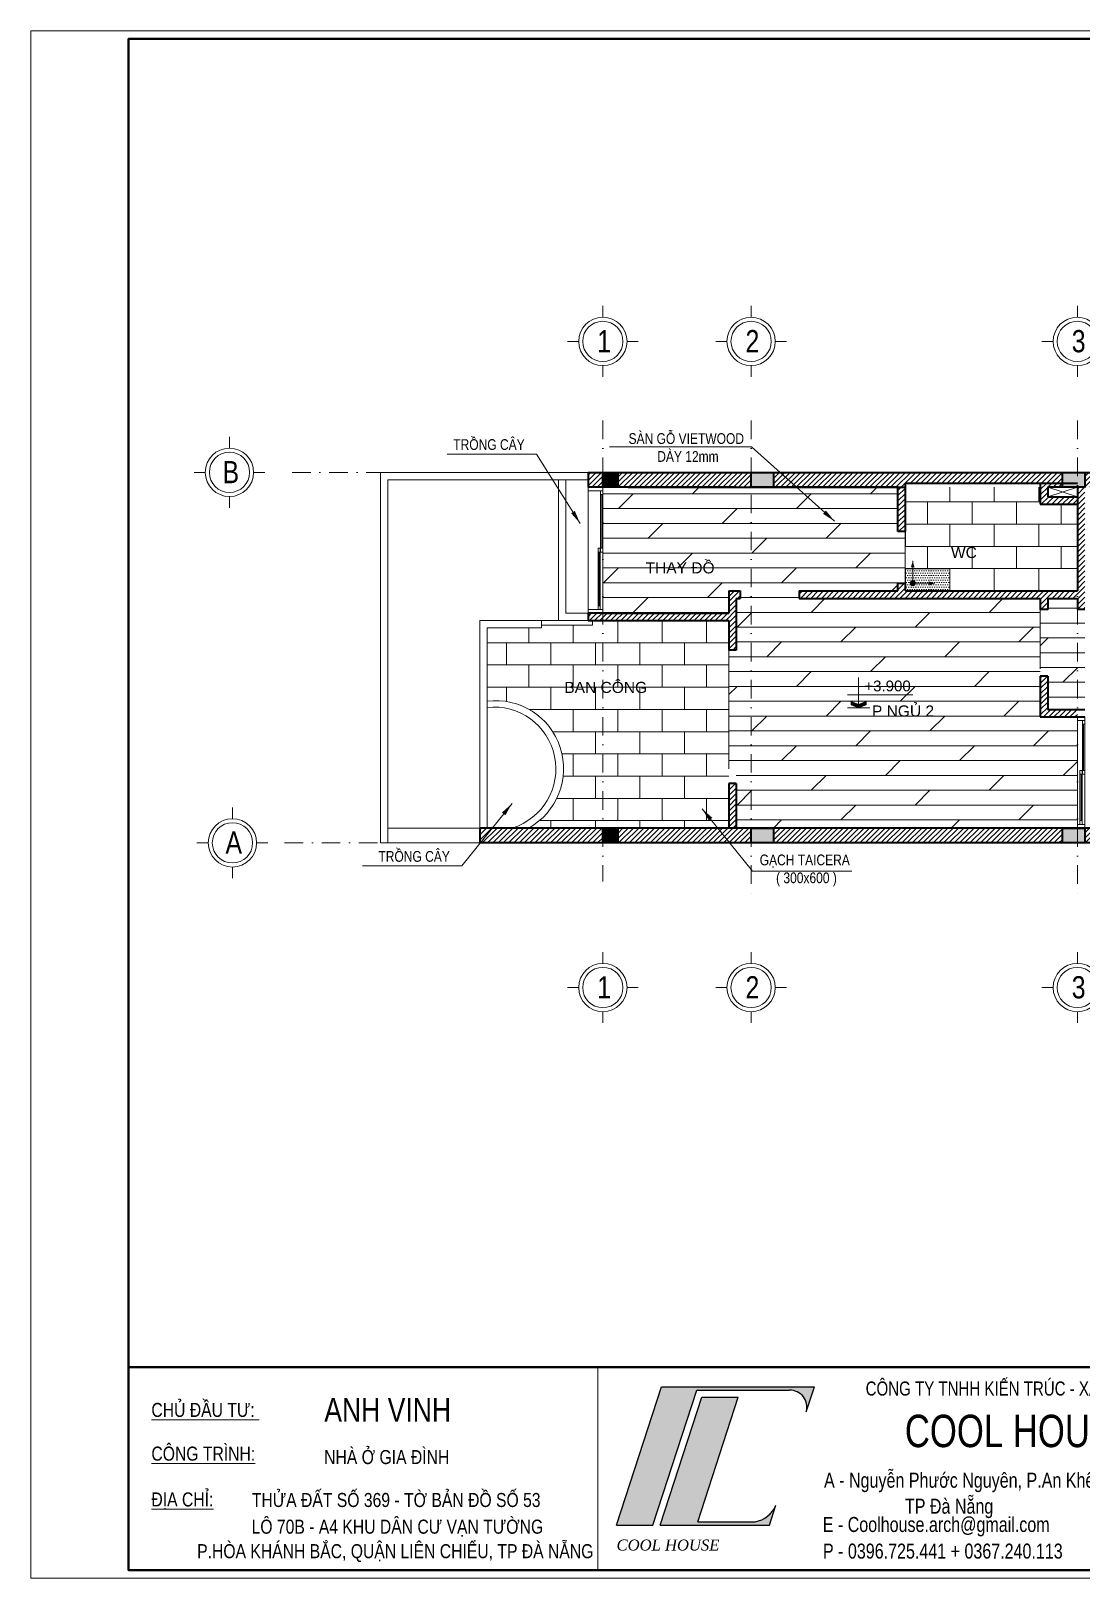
# Model space of a CAD drawing. Header units: inches. Extents: x 921646 to 2157952, y -92667 to 262089.
# Drawn here: x 1980481 to 1994644, y 79113 to 99990 of the extents above; entities that cross this region are included whole.
import ezdxf
from ezdxf.enums import TextEntityAlignment as Align

# ---------------------------------------------------------------- set-up
doc = ezdxf.new("R2010")
doc.units = ezdxf.units.IN
doc.header["$MEASUREMENT"] = 0
doc.linetypes.add('DASHDOT', pattern=[1, 0.5, -0.25, 0, -0.25])
doc.layers.get('0').update_dxf_attribs({"lineweight": 9})
doc.layers.get('DEFPOINTS').update_dxf_attribs({"lineweight": 9})
for name, color, linetype, lineweight in [('01-WALL', 10, 'Continuous', 35), ('04-TRUC', 40, 'DASHDOT', 9), ('09-DIMOUT', 251, 'Continuous', 9), ('12 LAT GACH', 46, 'Continuous', 13), ('13 TRICH DAN', 134, 'Continuous', 9), ('13-VATDUNG', 104, 'Continuous', 13), ('15 TEXT', 134, 'Continuous', 15), ('Cp Net Dam 0.25', 4, 'Continuous', 25), ('Cp Net Manh 0.15', 8, 'Continuous', 15), ('Cp Net Thep 0.40', 2, 'Continuous', 40), ('Cp Text 0.15', 3, 'Continuous', 15), ('CUA', 3, 'Continuous', 18), ('dim', 252, 'Continuous', 9), ('HATCH', 244, 'Continuous', 0)]:
    doc.layers.add(name, color=color, linetype=linetype, lineweight=lineweight)
doc.layers.add('02-TEXT', color=7, linetype='Continuous')
doc.styles.add('ARIAL', font='arial.ttf')
doc.styles.add('C', font='VHARIAL.TTF')
doc.styles.add('CHU', font='arial.ttf')
doc.styles.add('IN', font='VHARIAL.TTF')
doc.styles.add('KS Sophia 191015$0$GHICHU-C', font='arial.ttf', dxfattribs={"width": 0.7})
doc.styles.add('kt', font='VHELVCN.TTF')
doc.styles.add('Text', font='VKORIN.TTF')
doc.styles.add('VHELVEN', font='VHELVEN.TTF')
doc.styles.add('VNI-HELVE', font='VHELVEB.TTF', dxfattribs={"width": 0.8})
doc.dimstyles.new('VJC100', dxfattribs={"dimscale": 1.2, "dimtxt": 200, "dimasz": 100, "dimexe": 100, "dimexo": 0, "dimgap": 60, "dimtad": 1, "dimdec": 0, "dimlfac": -1, "dimzin": 9, "dimdsep": 46, "dimtxsty": 'CHU', "dimblk": 'ARCHTICK', "dimcen": 0.9, "dimdle": 100, "dimclrd": 251, "dimclre": 251, "dimclrt": 3, "dimadec": 0, "dimazin": 0, "dimtfac": 1, "dimtdec": 0, "dimtix": 1, "dimtmove": 2, "dimatfit": 3, "dimfxl": 500, "dimtolj": 1, "dimtzin": 0, "dimlwd": 13, "dimlwe": 9, "dimarcsym": 0})
pattern_1 = [(45, (-254796.685, -87721.633), (-35.355339, 35.355339), [])]

# ---------------------------------------------------------------- blocks, each defined once
blk = doc.blocks.new('*U106')
at = {"layer": '12 LAT GACH'}
h = blk.add_hatch(dxfattribs=at)
h.set_pattern_fill('DOTS', color=256, scale=20)
h.set_pattern_definition([(0, (12223.53, -19665.496), (15.875, 31.75), [0, -31.75])])
h.paths.add_polyline_path([(600, 300), (0, 300), (0, 0), (600, 0)])
blk.add_hatch(color=256, dxfattribs=at).paths.add_polyline_path([(133, 104, -1), (67, 104, -1)])
for p, q in [((100, 137), (100, 404)), ((133, 104), (400, 104))]:
    blk.add_line(p, q, dxfattribs=at)
for points in [[(100, 404, 0, 48.8, 0), (100, 320, 48.8, 48.8, 0)], [(400, 104, 0, 48.8, 0), (316, 104, 48.8, 48.8, 0)]]:
    blk.add_lwpolyline(points, format="xyseb", dxfattribs=at)
blk.add_lwpolyline([(0, 300), (600, 300), (600, 0), (0, 0)], close=True, dxfattribs=at)
blk.add_circle((100, 104), 33.1, dxfattribs=at)
blk = doc.blocks.new('DDDD')
at = {"layer": '09-DIMOUT'}
h = blk.add_hatch(color=256, dxfattribs=at)
h.dxf.hatch_style = 1
h.paths.add_polyline_path([(1648738, 63343), (1649038, 63343), (1649038, 63543), (1648738, 63543)])
at = {"layer": '01-WALL'}
blk.add_lwpolyline([(1648738, 63343), (1649038, 63343), (1649038, 63543), (1648738, 63543)], close=True, dxfattribs=at)
blk = doc.blocks.new('luoi')
at = {"layer": '09-DIMOUT'}
h = blk.add_hatch(color=256, dxfattribs=at)
h.dxf.hatch_style = 1
h.paths.add_polyline_path([(1733122, 129394), (1733322, 129394), (1733322, 129594), (1733122, 129594)])
h = blk.add_hatch(color=256, dxfattribs=at)
h.dxf.hatch_style = 1
h.paths.add_polyline_path([(1733122, 124594), (1733322, 124594), (1733322, 124794), (1733122, 124794)])
at = {"layer": '01-WALL'}
for points in [[(1733122, 129594), (1733322, 129594), (1733322, 129394), (1733122, 129394)], [(1733122, 124794), (1733322, 124794), (1733322, 124594), (1733122, 124594)]]:
    blk.add_lwpolyline(points, close=True, dxfattribs=at)
at = {"layer": '04-TRUC', "ltscale": 500}
for p, q in [((1733122, 130293), (1733122, 124071)), ((1735122, 130293), (1735122, 123840)), ((1739522, 130293), (1739522, 123908)), ((1728931, 129594), (1752564, 129594)), ((1728830, 124594), (1752564, 124594))]:
    blk.add_line(p, q, dxfattribs=at)
at = {"layer": '09-DIMOUT', "xscale": -1, "rotation": 180}
for p in [(86384, 192937), (90584, 192937), (86384, 188137), (90584, 188137)]:
    blk.add_blockref('DDDD', p, dxfattribs=at)
blk = doc.blocks.new('*U936')
for p, q in [((50, 30), (775, 30)), ((50, 0), (775, 0)), ((100, 0), (100, 30)), ((725, 35), (725, 65)), ((725, 65), (1450, 65)), ((725, 35), (1450, 35)), ((725, 0), (725, 30)), ((775, 35), (775, 65)), ((775, 0), (775, 30)), ((1400, 35), (1400, 65))]:
    blk.add_line(p, q)
at = {"color": 8}
for p, q in [((100, 15), (725, 15)), ((775, 50), (1400, 50))]:
    blk.add_line(p, q, dxfattribs=at)
for points in [[(0, 0), (50, 0), (50, 100), (0, 100)], [(1450, 0), (1500, 0), (1500, 100), (1450, 100)]]:
    blk.add_lwpolyline(points, close=True)
for points in [[(1450, 100), (50, 100)], [(1450, 0), (50, 0)]]:
    blk.add_lwpolyline(points)
at = {"style": 'KS Sophia 191015$0$GHICHU-C', "flags": 1}
for tag, p in [('KICH_THUOC', (450, -190)), ('TEN_CUA', (450, -74)), ('QUI_CACH', (450, -311))]:
    blk.add_attdef(tag, text='', height=50, dxfattribs=at).set_placement(p, align=Align.MIDDLE)
blk = doc.blocks.new('*U885')
for p, q in [((50, 30), (875, 30)), ((50, 0), (875, 0)), ((100, 0), (100, 30)), ((825, 35), (825, 65)), ((825, 65), (1650, 65)), ((825, 35), (1650, 35)), ((825, 0), (825, 30)), ((875, 35), (875, 65)), ((875, 0), (875, 30)), ((1600, 35), (1600, 65))]:
    blk.add_line(p, q)
at = {"color": 8}
for p, q in [((100, 15), (825, 15)), ((875, 50), (1600, 50))]:
    blk.add_line(p, q, dxfattribs=at)
for points in [[(0, 0), (50, 0), (50, 200), (0, 200)], [(1650, 0), (1700, 0), (1700, 200), (1650, 200)]]:
    blk.add_lwpolyline(points, close=True)
for points in [[(1650, 200), (50, 200)], [(1650, 0), (50, 0)]]:
    blk.add_lwpolyline(points)
at = {"style": 'KS Sophia 191015$0$GHICHU-C', "flags": 1}
for tag, p in [('KICH_THUOC', (450, -190)), ('TEN_CUA', (450, -74)), ('QUI_CACH', (450, -311))]:
    blk.add_attdef(tag, text='', height=50, dxfattribs=at).set_placement(p, align=Align.MIDDLE)
blk = doc.blocks.new('tuong t2')
at = {"layer": '09-DIMOUT'}
h = blk.add_hatch(dxfattribs=at)
h.set_pattern_fill('ANSI31', color=256, scale=400)
h.set_pattern_definition(pattern_1)
h.paths.add_polyline_path([(1739598, 112789), (1735698, 112789), (1735698, 112589), (1739598, 112589)])
h.paths.add_polyline_path([(1735398, 112789), (1733598, 112789), (1733598, 112589), (1735398, 112589)])
h.paths.add_polyline_path([(1735198, 113389), (1735098, 113389), (1735098, 112789), (1735198, 112789)])
h.paths.add_polyline_path([(1733398, 112789), (1731738, 112789), (1731738, 112589), (1733398, 112589)])
h.paths.add_polyline_path([(1733398, 115689), (1733198, 115689), (1733198, 115589), (1733398, 115589)])
h.paths.add_polyline_path([(1735198, 115889), (1735248, 115889), (1735248, 115989), (1735098, 115989), (1735098, 115689), (1733398, 115689), (1733398, 115589), (1735098, 115589), (1735098, 115189), (1735198, 115189)])
h.paths.add_polyline_path([(1733398, 117389), (1733398, 117589), (1733198, 117589), (1733198, 117389), (1733398, 117389)])
h.paths.add_polyline_path([(1735398, 117589), (1733598, 117589), (1733598, 117389), (1735198, 117389), (1735398, 117389)])
h.paths.add_polyline_path([(1739798, 115989), (1737478, 115989), (1737478, 116089), (1737378, 116089), (1737378, 115989), (1736048, 115989), (1736048, 115889), (1739298, 115889), (1739298, 115739), (1739398, 115739), (1739398, 115889), (1739798, 115889)])
h.paths.add_polyline_path([(1737478, 117389), (1737378, 117389), (1737378, 116789), (1737478, 116789)])
h.paths.add_polyline_path([(1739898, 117389), (1739798, 117389), (1739798, 115989), (1739798, 115739), (1739898, 115739)])
h.paths.add_polyline_path([(1739798, 117259), (1739398, 117259), (1739398, 117389), (1739298, 117389), (1739298, 117159), (1739798, 117159)])
h.paths.add_polyline_path([(1739398, 114839), (1739298, 114839), (1739298, 114289), (1739798, 114289), (1739798, 114389), (1739398, 114389)])
h.paths.add_polyline_path([(1743198, 112789), (1743198, 112889), (1743098, 112889), (1743098, 112789), (1743018, 112789), (1743018, 112875), (1742987, 112889), (1742478, 112889), (1742478, 112789), (1742398, 112789), (1742398, 112889), (1742298, 112889), (1742298, 112789), (1739898, 112789), (1739898, 112589), (1743198, 112589)])
h.paths.add_polyline_path([(1743198, 117589), (1739898, 117589), (1739898, 117389), (1743198, 117389)])
h.paths.add_polyline_path([(1746798, 117589), (1743498, 117589), (1743498, 117389), (1746798, 117389)])
h.paths.add_polyline_path([(1746798, 112789), (1743498, 112789), (1743498, 112589), (1746798, 112589)])
h.paths.add_polyline_path([(1751598, 112739), (1751548, 112739), (1751548, 113189), (1751698, 113189), (1751698, 113289), (1751448, 113289), (1751448, 112739), (1748548, 112739), (1748548, 113289), (1748448, 113289), (1748448, 112789), (1747098, 112789), (1747098, 112589), (1751598, 112589)])
h.paths.add_polyline_path([(1751898, 114189), (1751548, 114189), (1751548, 114089), (1751698, 114089), (1751698, 113602), (1751898, 113602)])
h.paths.add_polyline_path([(1751898, 113602), (1751698, 113602), (1751698, 113289), (1751698, 112789), (1751898, 112789)])
h.paths.add_polyline_path([(1751048, 114189), (1750698, 114189), (1750698, 114689), (1750598, 114689), (1750598, 114189), (1747898, 114189), (1747898, 114089), (1748448, 114089), (1748448, 113989), (1748548, 113989), (1748548, 114089), (1751048, 114089)])
h.paths.add_polyline_path([(1746898, 117389), (1746798, 117389), (1746798, 114089), (1746898, 114089)])
h.paths.add_polyline_path([(1746998, 114189), (1746898, 114189), (1746898, 114089), (1746998, 114089)])
h.paths.add_polyline_path([(1751598, 117589), (1750698, 117589), (1747098, 117589), (1747098, 117439), (1750598, 117439), (1750598, 116990), (1750598, 116889), (1750698, 116889), (1750698, 117389), (1751598, 117389)])
h.paths.add_polyline_path([(1751898, 117389), (1751798, 117389), (1751798, 114189), (1751898, 114189)])
h.paths.add_polyline_path([(1739598, 117439), (1739298, 117439), (1739298, 117389), (1739598, 117389)])
h = blk.add_hatch(dxfattribs=at)
h.set_pattern_fill('ANSI31', color=256, scale=400)
h.set_pattern_definition(pattern_1)
h.paths.add_polyline_path([(1739598, 117589), (1735698, 117589), (1735698, 117389), (1737378, 117389), (1737378, 116789), (1737478, 116789), (1737478, 117439), (1739598, 117439)])
at = {"layer": '01-WALL'}
for p, q in [((1733198, 117589), (1733198, 117389)), ((1733198, 117589), (1750698, 117589)), ((1733398, 117389), (1733198, 117389)), ((1733398, 117389), (1733398, 117389)), ((1735198, 117389), (1733398, 117389)), ((1737378, 117389), (1735598, 117389)), ((1737378, 116789), (1737378, 117389)), ((1737478, 116789), (1737478, 117439)), ((1739798, 117439), (1737478, 117439)), ((1739298, 117439), (1739298, 117159)), ((1739398, 117389), (1739398, 117259)), ((1739698, 117389), (1739398, 117389)), ((1739798, 117389), (1739798, 115989)), ((1739798, 117389), (1739798, 117159)), ((1739298, 117159), (1739798, 117159)), ((1739398, 117259), (1739798, 117259)), ((1737478, 116789), (1737378, 116789)), ((1737378, 115989), (1737378, 116089)), ((1737478, 116089), (1737378, 116089)), ((1737478, 115989), (1737478, 116089)), ((1735098, 115989), (1735248, 115989)), ((1735098, 115989), (1735098, 115689)), ((1735198, 115889), (1735248, 115889)), ((1735198, 115889), (1735198, 115189)), ((1735248, 115989), (1735248, 115889)), ((1736048, 115989), (1737378, 115989)), ((1736048, 115989), (1736048, 115889)), ((1736048, 115889), (1739298, 115889)), ((1737478, 115989), (1739798, 115989)), ((1739298, 115889), (1739298, 115739)), ((1739398, 115889), (1739798, 115889)), ((1739398, 115889), (1739398, 115739)), ((1739798, 115889), (1739798, 115739)), ((1733198, 115689), (1733198, 115589)), ((1733398, 115689), (1733198, 115689)), ((1733398, 115689), (1733398, 115689)), ((1733398, 115689), (1735098, 115689)), ((1739398, 115739), (1739298, 115739)), ((1739898, 115739), (1739798, 115739)), ((1733198, 115589), (1735098, 115589)), ((1735098, 115589), (1735098, 115189)), ((1735198, 115189), (1735098, 115189)), ((1739298, 114839), (1739298, 114289)), ((1739398, 114839), (1739298, 114839)), ((1739398, 114839), (1739398, 114389)), ((1739298, 114289), (1739898, 114289)), ((1739398, 114389), (1739898, 114389)), ((1735098, 113389), (1735098, 112789)), ((1735198, 113389), (1735098, 113389)), ((1735198, 113389), (1735198, 112789)), ((1742298, 112789), (1731738, 112789)), ((1731738, 112789), (1731738, 112589)), ((1751898, 112589), (1731738, 112589))]:
    blk.add_line(p, q, dxfattribs=at)
at = {"layer": '09-DIMOUT'}
for p, q in [((1730398, 117589), (1733198, 117589)), ((1730398, 112589), (1730398, 117589)), ((1730498, 117489), (1733198, 117489)), ((1730498, 112589), (1730498, 117489)), ((1732798, 115589), (1732798, 117489)), ((1732898, 115689), (1732898, 117489)), ((1739398, 117259), (1739798, 117389)), ((1739798, 117259), (1739398, 117389)), ((1733198, 115689), (1732898, 115689)), ((1733198, 115589), (1731738, 115589)), ((1731738, 115589), (1731738, 112789)), ((1732569, 115489), (1731838, 115489)), ((1731838, 115489), (1731838, 112789)), ((1732569, 115489), (1732569, 115589)), ((1733258, 115529), (1732569, 115529)), ((1733198, 115589), (1732798, 115589)), ((1733258, 115529), (1733258, 115589)), ((1730398, 112589), (1731738, 112589))]:
    blk.add_line(p, q, dxfattribs=at)
for centre, radius, start, end in [((1731952, 113591), 917, 299.0555, 97.173), ((1731929, 113587), 835, 287.1231, 96.2809)]:
    blk.add_arc(centre, radius, start, end, dxfattribs=at)
blk = doc.blocks.new('cao do')
at = {"layer": '15 TEXT'}
h = blk.add_hatch(color=256, dxfattribs=at)
h.dxf.hatch_style = 1
h.paths.add_polyline_path([(155, 47), (261, 90), (261, 42), (155, 0), (49, 42), (49, 90)])
for p, q in [((0, 181), (911, 181)), ((0, 0), (310, 0))]:
    blk.add_line(p, q, dxfattribs=at)
blk.add_lwpolyline([(155, 424), (155, 47)], dxfattribs=at)
blk.add_lwpolyline([(155, 47), (261, 90), (261, 42), (155, 0), (49, 42), (49, 90)], close=True, dxfattribs=at)
at = {"layer": '15 TEXT', "color": 3, "style": 'ARIAL'}
blk.add_attdef('%%P0,000', text='', height=150, dxfattribs=at).set_placement((558, 307), align=Align.MIDDLE_CENTER)
blk = doc.blocks.new('A$C788F0ACE')
at = {"layer": 'Cp Net Manh 0.15', "linetype": 'Continuous'}
for p, q in [((0, 300), (0, 440)), ((-300, 0), (-440, 0)), ((300, 0), (440, 0)), ((0, -300), (0, -440))]:
    blk.add_line(p, q, dxfattribs=at)
for radius in [300, 250]:
    blk.add_circle((0, 0), radius, dxfattribs=at)
at = {"layer": 'Cp Text 0.15', "color": 7, "linetype": 'Continuous', "style": 'VHELVEN'}
blk.add_attdef('TRUC', text='', height=280, dxfattribs=at).set_placement((94, 1), align=Align.MIDDLE_CENTER)
blk = doc.blocks.new('dim')
at = {"layer": 'Cp Text 0.15'}
ref = blk.add_blockref('A$C788F0ACE', (1952978.4, 205712.9), dxfattribs=dict(at, xscale=1.086778053933425, yscale=1.086778053933425, zscale=1.086778053933425, rotation=180))
ref.add_attrib('TRUC', '1', dxfattribs={"layer": '0', "color": 3, "height": 300, "style": 'VNI-HELVE', "width": 0.8}).set_placement((1952996.2, 205716.2), align=Align.MIDDLE_CENTER)
ref = blk.add_blockref('A$C788F0ACE', (1954978.4, 205712.9), dxfattribs=dict(at, xscale=1.086778053933425, yscale=1.086778053933425, zscale=1.086778053933425, rotation=180))
ref.add_attrib('TRUC', '2', dxfattribs={"layer": '0', "color": 3, "height": 300, "style": 'VNI-HELVE', "width": 0.8}).set_placement((1954996.2, 205716.2), align=Align.MIDDLE_CENTER)
ref = blk.add_blockref('A$C788F0ACE', (1959378.4, 205712.9), dxfattribs=dict(at, xscale=1.086778053933425, yscale=1.086778053933425, zscale=1.086778053933425, rotation=180))
ref.add_attrib('TRUC', '3', dxfattribs={"layer": '0', "color": 3, "height": 300, "style": 'VNI-HELVE', "width": 0.8}).set_placement((1959396.2, 205716.2), align=Align.MIDDLE_CENTER)
ref = blk.add_blockref('A$C788F0ACE', (1947942.5, 203946), dxfattribs=dict(at, xscale=1.086778053933425, yscale=1.086778053933425, zscale=1.086778053933425, rotation=180))
ref.add_attrib('TRUC', 'B', dxfattribs={"layer": '0', "color": 3, "height": 300, "style": 'VNI-HELVE', "width": 0.8}).set_placement((1947960.3, 203949.4), align=Align.MIDDLE_CENTER)
ref = blk.add_blockref('A$C788F0ACE', (1947982.5, 198946), dxfattribs=dict(at, xscale=1.086778053933425, yscale=1.086778053933425, zscale=1.086778053933425, rotation=180))
ref.add_attrib('TRUC', 'A', dxfattribs={"layer": '0', "color": 3, "height": 300, "style": 'VNI-HELVE', "width": 0.8}).set_placement((1948000.3, 198949.4), align=Align.MIDDLE_CENTER)
ref = blk.add_blockref('A$C788F0ACE', (1952978.4, 196993.8), dxfattribs=dict(at, xscale=1.086778053933425, yscale=1.086778053933425, zscale=1.086778053933425, rotation=180))
ref.add_attrib('TRUC', '1', dxfattribs={"layer": '0', "color": 3, "height": 300, "style": 'VNI-HELVE', "width": 0.8}).set_placement((1952996.2, 196997.1), align=Align.MIDDLE_CENTER)
ref = blk.add_blockref('A$C788F0ACE', (1954978.4, 196993.8), dxfattribs=dict(at, xscale=1.086778053933425, yscale=1.086778053933425, zscale=1.086778053933425, rotation=180))
ref.add_attrib('TRUC', '2', dxfattribs={"layer": '0', "color": 3, "height": 300, "style": 'VNI-HELVE', "width": 0.8}).set_placement((1954996.2, 196997.1), align=Align.MIDDLE_CENTER)
ref = blk.add_blockref('A$C788F0ACE', (1959378.4, 196993.8), dxfattribs=dict(at, xscale=1.086778053933425, yscale=1.086778053933425, zscale=1.086778053933425, rotation=180))
ref.add_attrib('TRUC', '3', dxfattribs={"layer": '0', "color": 3, "height": 300, "style": 'VNI-HELVE', "width": 0.8}).set_placement((1959396.2, 196997.1), align=Align.MIDDLE_CENTER)
blk = doc.blocks.new('Khung Ht dep')
at = {"layer": 'HATCH'}
h = blk.add_hatch(color=256, dxfattribs=at)
h.dxf.hatch_style = 1
h.paths.add_polyline_path([(9412, 2369), (9878, 2369), (10440, 4098), (11626, 4098, -0.508984), (11842, 3821), (11946, 4142), (9989, 4142)])
h.paths.add_polyline_path([(9972, 2369), (11370, 2369), (11453, 2625, -0.262638), (11186, 2413), (10452, 2413), (10971, 4009), (10505, 4009)], flags=17)
blk.add_line((9173, 4392), (9173, 1792))
at = {"layer": 'Cp Net Dam 0.25'}
for p, q in [((9412, 2369), (9989, 4142)), ((9878, 2369), (10440, 4098)), ((9972, 2369), (10505, 4009)), ((9989, 4142), (11946, 4142)), ((10440, 4098), (11626, 4098)), ((10452, 2413), (10971, 4009)), ((10505, 4009), (10971, 4009)), ((11842, 3821), (11946, 4142)), ((11370, 2369), (11453, 2625)), ((10452, 2413), (11186, 2413)), ((9412, 2369), (9878, 2369)), ((9972, 2369), (11370, 2369))]:
    blk.add_line(p, q, dxfattribs=at)
for centre, radius, start, end in [((11633, 3881), 217, 344.0217, 91.9232), ((11131, 2756), 347, 278.9949, 337.8578)]:
    blk.add_arc(centre, radius, start, end, dxfattribs=at)
at = {"layer": 'Cp Net Thep 0.40', "color": 106}
blk.add_line((3162, 4392), (30380, 4392), dxfattribs=at)
at = {"layer": 'Cp Net Thep 0.40', "color": 106, "flags": 128}
blk.add_lwpolyline([(30380, 21415), (30380, 1792), (3162, 1792), (3162, 21415)], close=True, dxfattribs=at)
at = {"layer": 'DEFPOINTS', "ltscale": 100}
blk.add_lwpolyline([(30430, 1692), (30430, 21515), (1912, 21515), (1912, 1692)], close=True, dxfattribs=at)
at = {"layer": 'Cp Net Manh 0.15', "insert": (9412, 2185), "char_height": 140.72, "width": 1957.54, "attachment_point": 1, "rotation": 359.9996, "style": 'kt'}
blk.add_mtext('\\pxqd;{\\fTimes New Roman|b0|i1|c0|p18;COOL HOUSE}', dxfattribs=at)
at = {"layer": 'Cp Text 0.15', "color": 8, "style": 'Text', "width": 0.8}
for s, height, p in [('COÂNG TY TNHH KIEÁN TRUÙC - XAÂY DÖÏNG', 180.23, (12602, 4030)), ('COOL HOUSE', 415.3, (13104, 3369)), ('A - Nguyeãn Phöôùc Nguyeân, P.An Kheâ, Q.Thanh Kheâ', 192.25, (12069, 2849)), ('TP Ñaø Naüng', 192.25, (13105, 2516)), ('E - Coolhouse.arch@gmail.com', 192.25, (12052, 2282)), ('P - 0396.725.441 + 0367.240.113', 192.25, (12055, 1941))]:
    blk.add_text(s, height=height, dxfattribs=at).set_placement(p)
at = {"layer": 'Cp Text 0.15', "color": 7, "ltscale": 100, "style": 'IN', "width": 0.8}
for s, height, p in [('%%uchñ ®Çu t\xad: ', 180, (3455, 3756)), ('ANH VINH', 304.2, (5669, 3694, -32416)), ('%%Uc«ng tr×nh:', 180, (3455, 3196)), ('nhµ ë gia ®×nh', 180, (5667, 3152, -32416)), ('%%U®Þa chØ:', 180, (3455, 2609)), ('thöa ®Êt sè 369 - tê b¶n ®å sè 53', 180, (4741, 2602, -32416)), ('l« 70b - a4 khu d©n c\xad v¹n t\xadêng ', 180, (4738, 2260, -32416)), ('p.hßa kh¸nh b¾c, quËn liªn chiÓu, tp ®µ n½ng', 180, (4041, 1946, -32416))]:
    blk.add_text(s, height=height, dxfattribs=at).set_placement(p)
blk = doc.blocks.new('_ArchTick')
at = {"layer": 'dim', "const_width": 0.15}
blk.add_lwpolyline([(0.2, 0.2), (-0.2, -0.2)], dxfattribs=at)

msp = doc.modelspace()

# ---------------------------------------------------------------- hatches: boundary and pattern name
at = {"layer": '12 LAT GACH'}
h = msp.add_hatch(dxfattribs=at)
h.set_pattern_fill('DOLMIT', color=256, scale=800)
h.set_pattern_definition([(0, (1992804.9, 86744.33), (0, 200), []), (45, (1992804.9, 86744.33), (-400, 400), [282.843, -565.685])])
h.paths.add_polyline_path([(1990194.4, 93833.8), (1988534.4, 93833.8), (1988194.4, 93833.8), (1988194.4, 93233.8), (1988194.4, 93183.8), (1988194.4, 92483.8), (1988194.4, 92433.8), (1988194.4, 92133.8), (1989894.4, 92133.8), (1989894.4, 92433.8), (1990044.4, 92433.8), (1990044.4, 92333.8), (1989994.4, 92333.8), (1989994.4, 91633.8), (1989894.4, 91633.8), (1989894.4, 90033.8), (1989994.4, 90033.8), (1989994.4, 89233.8), (1990194.4, 89233.8)])
h.paths.add_polyline_path([(1992274.4, 93233.8), (1992174.4, 93233.8), (1992174.4, 93833.8), (1990394.4, 93833.8), (1990194.4, 93833.8), (1990194.4, 89233.8), (1990494.4, 89233.8), (1994594.4, 89233.8), (1994594.4, 90733.8), (1994094.4, 90733.8), (1994094.4, 91383.8), (1994094.4, 92183.8), (1994094.4, 92333.8), (1990844.4, 92333.8), (1990844.4, 92433.8), (1992174.4, 92433.8), (1992174.4, 92533.8), (1992274.4, 92533.8)])
h.paths.add_polyline_path([(1991645, 90900.2), (1991747.6, 90941.3), (1991747.6, 90895.6), (1991645, 90854.6), (1991542.3, 90895.6), (1991542.3, 90941.3)], flags=16)
h.paths.add_polyline_path([(1987625, 91004.2), (1988841.9, 91004.2), (1988841.9, 91301.8), (1987625, 91301.8)], flags=9)
h.paths.add_polyline_path([(1988716.4, 92612.9), (1989756.7, 92612.9), (1989756.7, 92939.8), (1988716.4, 92939.8)], flags=24)
h.paths.add_polyline_path([(1991685.3, 91039), (1992385, 91039), (1992385, 91261.4), (1991685.3, 91261.4)], flags=24)
h.paths.add_polyline_path([(1991772.2, 90683.2), (1992714.7, 90683.2), (1992714.7, 90995.5), (1991772.2, 90995.5)], flags=24)
h = msp.add_hatch(dxfattribs=at)
h.set_pattern_fill('AR-B816', color=256, scale=37.5)
h.set_pattern_definition([(0, (1992274.4, 92433.76), (0, 300), []), (90, (1992274.4, 92433.76), (-300, 300), [300, -300])])
h.paths.add_polyline_path([(1994594.4, 93603.8), (1994094.4, 93603.8), (1994094.4, 93833.8), (1992274.4, 93833.8), (1992274.4, 93233.8), (1992274.4, 92533.8), (1992274.4, 92433.8), (1994594.4, 92433.8)])
h.paths.add_polyline_path([(1992851.4, 92835.8), (1993278, 92835.8), (1993278, 93068.4), (1992851.4, 93068.4)], flags=24)
h = msp.add_hatch(dxfattribs=at)
h.set_pattern_fill('DOLMIT', color=256, scale=800)
h.set_pattern_definition([(0, (0, 0), (0, 200), []), (45, (0, 0), (-400, 400), [282.84271, -565.68542])])
h.paths.add_polyline_path([(1994594.4, 92333.8), (1994194.4, 92333.8), (1994194.4, 92183.8), (1994094.4, 92183.8), (1994094.4, 91383.8), (1994194.4, 91383.8), (1994194.4, 90833.8), (1994594.4, 90833.8)])
h.paths.add_polyline_path([(1994694.4, 92183.8), (1994594.4, 92183.8), (1994594.4, 90833.8), (1994694.4, 90833.8)])
h = msp.add_hatch(dxfattribs=at)
h.set_pattern_fill('AR-B816', color=256, scale=37.5)
h.set_pattern_definition([(0, (1989894.4, 92033.76), (0, 300), []), (90, (1989894.4, 92033.76), (-300, 300), [300, -300])])
h.paths.add_polyline_path([(1989894.4, 91633.8), (1989894.4, 92033.8), (1988194.4, 92033.8), (1988194.4, 89233.8), (1988394.4, 89233.8), (1989894.4, 89233.8), (1989894.4, 90033.8)])
h.paths.add_polyline_path([(1988194.4, 92033.8), (1988054.4, 92033.8), (1988054.4, 91973.8), (1987365.6, 91973.8), (1987365.6, 91933.8), (1986634.4, 91933.8), (1986634.4, 90945.6, -0.8251981), (1987194.4, 89233.8), (1988194.4, 89233.8)])
h.paths.add_polyline_path([(1987625, 91004.2), (1988841.9, 91004.2), (1988841.9, 91301.8), (1987625, 91301.8)], flags=9)

# ---------------------------------------------------------------- linework, layer by layer
at = {"layer": '01-WALL'}
msp.add_line((1988534.4, 93833.8), (1992264.4, 93833.8), dxfattribs=at)
at = {"layer": '09-DIMOUT'}
for p, q in [((1992274.4, 92533.8), (1992274.4, 93233.8)), ((1994094.4, 92183.8), (1994094.4, 91383.8)), ((1989894.4, 90033.8), (1989894.4, 91633.8)), ((1986534.4, 89233.8), (1985294.4, 89233.8))]:
    msp.add_line(p, q, dxfattribs=at)

# ---------------------------------------------------------------- block references
at = {"layer": '01-WALL'}
msp.add_blockref('luoi', (255072.6, -35560.5), dxfattribs=at)
at = {"layer": '09-DIMOUT'}
msp.add_blockref('dim', (35216, -109912.2), dxfattribs=at)
at = {"layer": '12 LAT GACH', "rotation": 359.9847173120549}
msp.add_blockref('*U106', (1992274.4, 92433.8), dxfattribs=at)
at = {"layer": '13-VATDUNG'}
msp.add_blockref('tuong t2', (254796.7, -23555.6), dxfattribs=at)
at = {"layer": '13-VATDUNG', "xscale": -1, "rotation": 90}
msp.add_blockref('*U885', (1988194.4, 93833.8), dxfattribs=at)
at = {"layer": '15 TEXT', "xscale": 0.9671879849873873, "yscale": 0.9671879849873873, "zscale": 0.9671879849873873}
msp.add_blockref('cao do', (1991495, 90854.6), dxfattribs=at).add_auto_attribs({'%%P0,000': '+3.900'})
at = {"layer": 'Cp Net Manh 0.15', "xscale": 1.05319564237593, "yscale": 1.05319564237593, "zscale": 1.05319564237593}
msp.add_blockref('Khung Ht dep', (1978466.7, 77331.1), dxfattribs=at)
at = {"layer": 'CUA', "xscale": -1, "rotation": 90}
msp.add_blockref('*U936', (1994694.4, 90733.8), dxfattribs=at)

# ---------------------------------------------------------------- texts
at = {"layer": '02-TEXT', "style": 'C'}
for s, p in [('WC', (1993064.7, 92877.1)), ('THAY §å', (1989236.6, 92670)), ('BAN C¤NG', (1988233.4, 91056.3)), ('P NGñ 2', (1992243.4, 90737.8))]:
    msp.add_text(s, height=150, dxfattribs=at).set_placement(p, align=Align.CENTER)
at = {"layer": '13 TRICH DAN', "char_height": 145, "attachment_point": 8, "style": 'IN'}
for s, insert in [('{\\fArial|b0|i0|c0|p34;\\W0.8;SÀN GỖ VIETWOOD\\P DÀY 12mm}', (1989319.9, 94175.4)), ('{\\fArial|b0|i0|c0|p34;\\W0.8;TRỒNG CÂY}', (1986658.7, 94334.4)), ('{\\fArial|b0|i0|c0|p34;\\W0.8;TRỒNG CÂY}', (1985649.2, 88776.3)), ('{\\fArial|b0|i0|c0|p34;\\W0.8;GẠCH TAICERA \\P ( 300x600 ) }', (1990918.2, 88445.8))]:
    msp.add_mtext(s, dxfattribs=dict(at, insert=insert))

# ---------------------------------------------------------------- leaders
at = {"layer": '13 TRICH DAN'}
for points in [[(1991317.6, 93376.3), (1990198, 94377.5), (1988285.4, 94377.5)], [(1987887, 93345.3), (1987301.4, 94280.1), (1986096.4, 94280.1)], [(1986969.4, 89564.3), (1986290.8, 88724.4), (1984951.4, 88724.4)], [(1989534.4, 89493.3), (1990213, 88653.4), (1991552.4, 88653.4)]]:
    msp.add_leader(points, dimstyle='VJC100', override={"dimasz": 150, "dimtad": 0}, dxfattribs=at)

doc.saveas('drawing.dxf')
